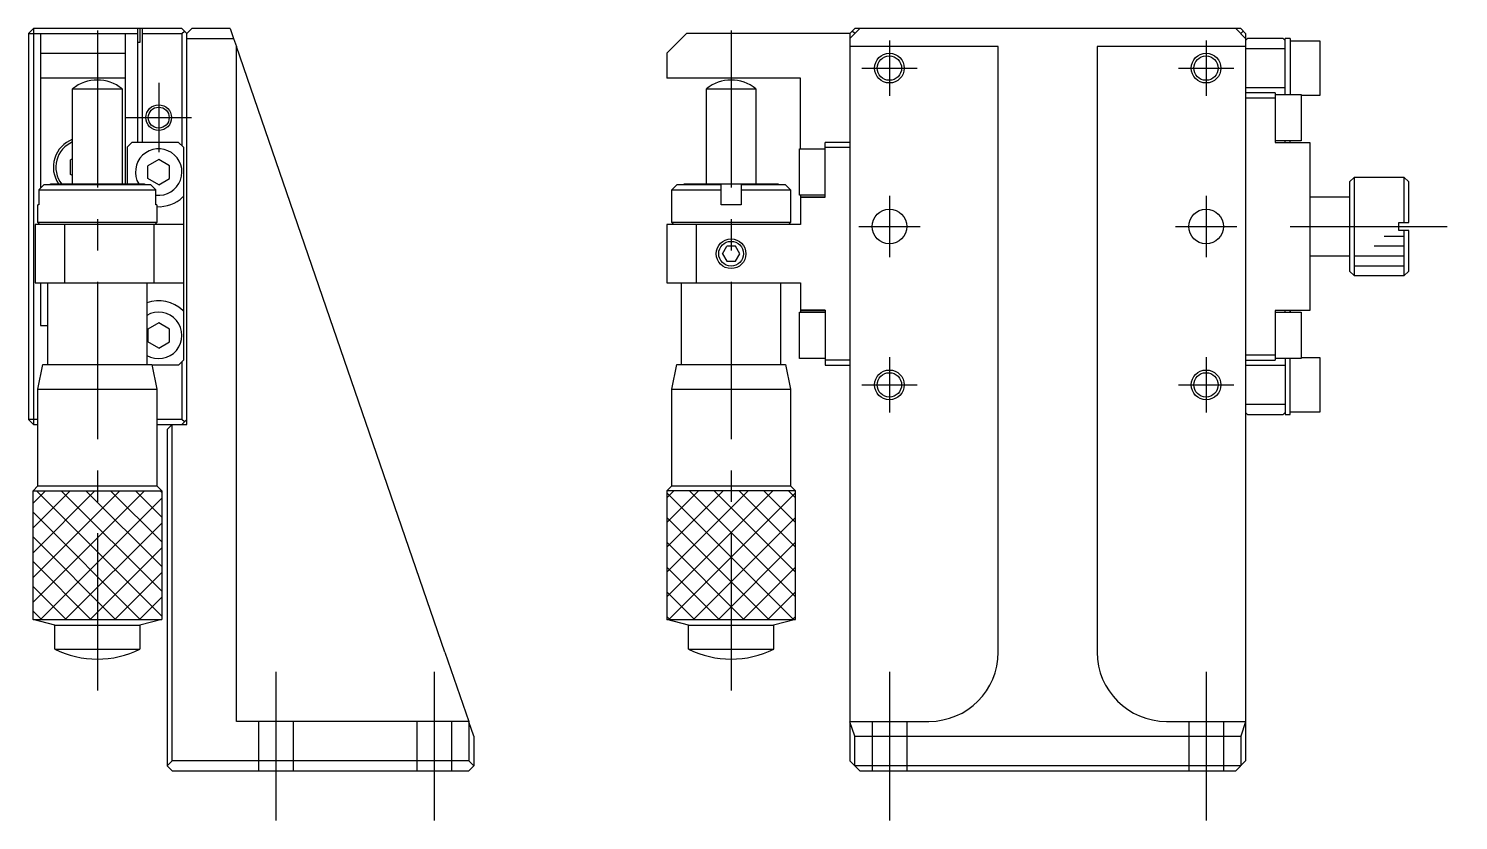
# Model space of a CAD drawing. Extents: x 0 to 313, y -8 to 225.
# Drawn here: x 168 to 312.5, y 75.9 to 155.9 of the extents above; entities that cross this region are included whole.
import ezdxf

# ---------------------------------------------------------------- set-up
doc = ezdxf.new("R2010")
doc.units = 0
doc.header["$LTSCALE"] = 0.5
doc.linetypes.add('CENTER', pattern=[50.8, 31.75, -6.35, 6.35, -6.35])
doc.linetypes.add('DASHED', pattern=[19.05, 12.7, -6.35])
for name, color, linetype in [('MSM_CENTER', 1, 'CENTER'), ('MSM_CONTINUOUS', 7, 'CONTINUOUS'), ('MSM_DASHED', 4, 'DASHED'), ('MSM_NARROW', 5, 'CONTINUOUS')]:
    doc.layers.add(name, color=color, linetype=linetype)

msp = doc.modelspace()

# ---------------------------------------------------------------- linework, layer by layer
at = {"layer": 'MSM_CENTER'}
for p, q in [((174.95, 155.71), (174.95, 87.21)), ((239, 155.71), (239, 87.21)), ((255, 154.71), (255, 149.11)), ((287, 154.71), (287, 149.11)), ((252.2, 151.91), (257.8, 151.91)), ((284.2, 151.91), (289.8, 151.91)), ((181.15, 150.41), (181.15, 143.41)), ((177.85, 146.91), (184.45, 146.91)), ((255, 139.01), (255, 132.81)), ((287, 139.01), (287, 132.81)), ((251.9, 135.91), (258.1, 135.91)), ((283.9, 135.91), (290.1, 135.91)), ((295.5, 135.91), (312.5, 135.91)), ((255, 122.71), (255, 117.11)), ((287, 122.71), (287, 117.11)), ((252.2, 119.91), (257.8, 119.91)), ((284.2, 119.91), (289.8, 119.91)), ((193, 90.91), (193, 75.91)), ((209, 90.91), (209, 75.91)), ((255, 90.91), (255, 75.91)), ((287, 90.91), (287, 75.91))]:
    msp.add_line(p, q, dxfattribs=at)
at = {"layer": 'MSM_CONTINUOUS'}
for p, q in [((168, 155.41), (168.5, 155.91)), ((168, 155.41), (179, 155.41)), ((168, 155.41), (168, 116.41)), ((168.5, 155.91), (168.5, 115.91)), ((183.5, 155.91), (168.5, 155.91)), ((169.2, 155.41), (169.2, 139.77)), ((177.8, 140.21), (177.8, 155.41)), ((179, 155.91), (179, 144.41)), ((179.25, 155.91), (179.25, 154.51)), ((179.5, 144.41), (179.5, 155.91)), ((179.5, 155.41), (183.5, 155.41)), ((184, 155.41), (183.5, 155.91)), ((183.5, 155.41), (183.75, 155.66)), ((183.5, 155.41), (183.5, 144.06)), ((184, 155.41), (184.5, 155.91)), ((184, 115.91), (184, 155.41)), ((184, 154.91), (188.72, 154.91)), ((188.38, 155.91), (184.5, 155.91)), ((188.38, 155.91), (188.72, 154.91)), ((188.72, 154.91), (189, 154.11)), ((232.5, 153.41), (234.5, 155.41)), ((251, 155.41), (234.5, 155.41)), ((251, 155.41), (251.5, 155.91)), ((251, 154.91), (252, 155.91)), ((251, 155.41), (251, 81.91)), ((251.5, 155.41), (251.25, 155.66)), ((290.5, 155.91), (251.5, 155.91)), ((290, 155.91), (291, 154.91)), ((291, 155.41), (290.5, 155.91)), ((290.75, 155.66), (290.5, 155.41)), ((291, 155.41), (291, 81.91)), ((291, 154.71), (291.2, 154.91)), ((294.8, 154.91), (291.2, 154.91)), ((294.8, 154.91), (295, 154.71)), ((295, 149.26), (295, 154.91)), ((295.5, 154.91), (295, 154.91)), ((295.5, 154.91), (295.5, 149.26)), ((295.5, 154.66), (298.5, 154.66)), ((298.5, 154.66), (298.5, 149.16)), ((169.2, 153.41), (177.8, 153.41)), ((179.25, 154.51), (179, 154.51)), ((210.07, 92.91), (189, 154.11)), ((189, 85.91), (189, 154.11)), ((232.5, 153.41), (232.5, 150.91)), ((266, 154.11), (251, 154.11)), ((266, 92.91), (266, 154.11)), ((276, 154.11), (276, 92.91)), ((291, 154.11), (276, 154.11)), ((291, 153.91), (295, 153.91)), ((177.8, 150.91), (169.2, 150.91)), ((246, 150.91), (232.5, 150.91)), ((246, 143.76), (246, 150.91)), ((172.45, 149.83), (177.45, 149.83)), ((172.45, 140.21), (172.45, 149.83)), ((177.45, 149.83), (177.45, 140.21)), ((236.5, 149.83), (241.5, 149.83)), ((236.5, 140.21), (236.5, 149.83)), ((241.5, 149.83), (241.5, 140.21)), ((295, 149.91), (291, 149.91)), ((294, 149.41), (291, 149.41)), ((291, 148.91), (294, 148.91)), ((294, 149.41), (294, 144.41)), ((294, 149.26), (296.6, 149.26)), ((296.6, 149.26), (296.6, 144.56)), ((298.5, 149.16), (296.6, 149.16)), ((296.6, 144.56), (294, 144.56)), ((295, 144.41), (295, 144.56)), ((295.5, 144.41), (295.5, 144.56)), ((295.5, 144.41), (295.5, 144.56)), ((177.95, 143.91), (178.45, 144.41)), ((177.95, 143.91), (177.95, 140.21)), ((183.15, 144.41), (178.45, 144.41)), ((183.15, 144.41), (183.65, 143.91)), ((183.65, 143.91), (183.65, 122.41)), ((245.9, 139.06), (245.9, 143.76)), ((245.9, 143.76), (248.5, 143.76)), ((248.5, 138.86), (248.5, 144.41)), ((251, 144.41), (248.5, 144.41)), ((248.5, 143.91), (251, 143.91)), ((294, 144.41), (297.5, 144.41)), ((297.5, 144.41), (297.5, 127.41)), ((172.45, 142.74), (172.25, 142.63)), ((172.25, 141.18), (172.25, 142.63)), ((181.15, 142.68), (180.05, 142.04)), ((180.05, 140.77), (180.05, 142.04)), ((182.25, 142.04), (181.15, 142.68)), ((182.25, 140.77), (182.25, 142.04)), ((170.2, 140.21), (179.7, 140.21)), ((170.2, 140.11), (170.2, 140.21)), ((172.45, 141.07), (172.25, 141.18)), ((179.7, 140.21), (179.7, 140.11)), ((181.15, 140.13), (180.05, 140.77)), ((181.15, 140.13), (182.25, 140.77)), ((234.25, 140.21), (243.75, 140.21)), ((234.25, 140.11), (234.25, 140.21)), ((243.75, 140.21), (243.75, 140.11)), ((301.5, 140.41), (302, 140.91)), ((301.5, 140.41), (301.5, 131.41)), ((302, 130.91), (302, 140.91)), ((302, 140.91), (307, 140.91)), ((307, 140.91), (307, 136.31)), ((307, 140.91), (307.5, 140.41)), ((307.5, 136.31), (307.5, 140.41)), ((169.54, 140.11), (169.03, 139.61)), ((169.03, 139.61), (180.87, 139.61)), ((169.03, 139.61), (169.03, 138.11)), ((180.36, 140.11), (169.54, 140.11)), ((180.87, 139.61), (180.36, 140.11)), ((180.87, 138.11), (180.87, 139.61)), ((183.65, 138.86), (183.58, 138.89)), ((233, 139.61), (233.5, 140.11)), ((233, 139.61), (238, 139.61)), ((233, 136.31), (233, 139.61)), ((238, 140.11), (233.5, 140.11)), ((238, 138.11), (238, 140.11)), ((240, 140.11), (240, 138.11)), ((244.5, 140.11), (240, 140.11)), ((240, 139.61), (245, 139.61)), ((244.5, 140.11), (245, 139.61)), ((245, 139.61), (245, 136.31)), ((248.5, 139.06), (245.9, 139.06)), ((246, 139.06), (246, 136.11)), ((248.5, 138.89), (246, 138.89)), ((246, 138.86), (248.5, 138.86)), ((297.5, 138.91), (301.5, 138.91)), ((169.03, 138.11), (168.95, 138.11)), ((168.95, 136.31), (168.95, 138.11)), ((180.95, 138.11), (180.87, 138.11)), ((180.95, 138.11), (180.95, 136.31)), ((240, 138.11), (238, 138.11)), ((168.65, 136.11), (168.65, 130.21)), ((183.65, 136.11), (168.65, 136.11)), ((180.95, 136.31), (168.95, 136.31)), ((169.15, 136.11), (168.95, 136.31)), ((171.65, 130.21), (171.65, 136.11)), ((180.65, 136.11), (180.65, 130.21)), ((180.95, 136.31), (180.75, 136.11)), ((232.5, 136.11), (232.5, 130.21)), ((246, 136.11), (232.5, 136.11)), ((245, 136.31), (233, 136.31)), ((233.2, 136.11), (233, 136.31)), ((235.5, 130.21), (235.5, 136.11)), ((245, 136.31), (244.8, 136.11)), ((306.5, 135.51), (306.5, 136.31)), ((306.5, 136.31), (307.5, 136.31)), ((307.5, 135.51), (306.5, 135.51)), ((307, 135.51), (307, 130.91)), ((307.5, 131.41), (307.5, 135.51)), ((238.14, 133.16), (238.57, 133.91)), ((238.14, 133.16), (238.57, 132.41)), ((239.44, 133.91), (238.57, 133.91)), ((239.87, 133.16), (239.44, 133.91)), ((239.44, 132.41), (239.87, 133.16)), ((238.57, 132.41), (239.44, 132.41)), ((301.5, 132.91), (297.5, 132.91)), ((168.65, 130.21), (183.65, 130.21)), ((169.2, 130.21), (169.2, 125.91)), ((169.95, 121.96), (169.95, 130.21)), ((179.95, 130.21), (179.95, 121.96)), ((232.5, 130.21), (246, 130.21)), ((234, 121.96), (234, 130.21)), ((244, 130.21), (244, 121.96)), ((246, 130.21), (246, 127.26)), ((302, 130.91), (301.5, 131.41)), ((307, 130.91), (302, 130.91)), ((307.5, 131.41), (307, 130.91)), ((183.58, 127.42), (183.65, 127.45)), ((245.9, 122.56), (245.9, 127.26)), ((245.9, 127.26), (248.5, 127.26)), ((248.5, 127.45), (246, 127.45)), ((246, 127.42), (248.5, 127.42)), ((248.5, 127.45), (248.5, 121.91)), ((297.5, 127.41), (294, 127.41)), ((294, 127.41), (294, 122.41)), ((294, 127.26), (296.6, 127.26)), ((295, 127.26), (295, 127.41)), ((295.5, 127.41), (295.5, 127.26)), ((295.5, 127.26), (295.5, 127.41)), ((296.6, 127.26), (296.6, 122.56)), ((169.2, 125.91), (169.95, 125.91)), ((181.15, 126.18), (180.05, 125.54)), ((182.25, 125.54), (181.15, 126.18)), ((180.05, 125.54), (180.05, 124.27)), ((182.25, 124.27), (182.25, 125.54)), ((181.15, 123.63), (180.05, 124.27)), ((181.15, 123.63), (182.25, 124.27)), ((294, 122.91), (291, 122.91)), ((168.95, 119.46), (169.45, 121.96)), ((169.45, 121.96), (180.45, 121.96)), ((180.45, 121.96), (180.95, 119.46)), ((183.15, 121.91), (180.46, 121.91)), ((183.15, 121.91), (183.65, 122.41)), ((183.5, 122.26), (183.5, 116.41)), ((233, 119.46), (233.5, 121.96)), ((233.5, 121.96), (244.5, 121.96)), ((244.5, 121.96), (245, 119.46)), ((248.5, 122.56), (245.9, 122.56)), ((251, 122.41), (248.5, 122.41)), ((248.5, 121.91), (251, 121.91)), ((291, 122.41), (294, 122.41)), ((291, 121.91), (295, 121.91)), ((296.6, 122.56), (294, 122.56)), ((295, 122.56), (295, 116.91)), ((295.5, 116.91), (295.5, 122.56)), ((296.6, 122.66), (298.5, 122.66)), ((298.5, 122.66), (298.5, 117.16)), ((168.95, 119.46), (180.95, 119.46)), ((168.95, 109.71), (168.95, 119.46)), ((180.95, 119.46), (180.95, 109.71)), ((233, 119.46), (245, 119.46)), ((233, 109.71), (233, 119.46)), ((245, 119.46), (245, 109.71)), ((295, 117.91), (291, 117.91)), ((291.2, 116.91), (291, 117.11)), ((295, 117.11), (294.8, 116.91)), ((298.5, 117.16), (295.5, 117.16)), ((168.95, 116.41), (168, 116.41)), ((168.5, 115.91), (168, 116.41)), ((168.5, 115.91), (168.95, 115.91)), ((183.5, 116.41), (180.95, 116.41)), ((180.95, 115.91), (184, 115.91)), ((182.5, 115.91), (182, 115.41)), ((182.5, 81.91), (182.5, 115.91)), ((183.75, 116.16), (183.5, 116.41)), ((183.5, 115.91), (184, 116.41)), ((291.2, 116.91), (294.8, 116.91)), ((295, 116.91), (295.5, 116.91)), ((182, 115.41), (182, 81.41)), ((168.45, 109.21), (168.95, 109.71)), ((168.45, 109.21), (181.45, 109.21)), ((168.45, 96.21), (168.45, 109.21)), ((168.95, 109.71), (180.95, 109.71)), ((180.95, 109.71), (181.45, 109.21)), ((181.45, 109.21), (181.45, 96.21)), ((232.5, 109.21), (233, 109.71)), ((245.5, 109.21), (232.5, 109.21)), ((232.5, 109.21), (232.5, 96.21)), ((233, 109.71), (245, 109.71)), ((245, 109.71), (245.5, 109.21)), ((245.5, 96.21), (245.5, 109.21)), ((170.65, 95.62), (168.45, 96.21)), ((168.45, 96.21), (181.45, 96.21)), ((170.65, 95.62), (179.25, 95.62)), ((170.65, 93.21), (170.65, 95.62)), ((181.45, 96.21), (179.25, 95.62)), ((179.25, 95.62), (179.25, 93.21)), ((234.7, 95.62), (232.5, 96.21)), ((232.5, 96.21), (245.5, 96.21)), ((234.7, 95.62), (243.3, 95.62)), ((234.7, 93.21), (234.7, 95.62)), ((245.5, 96.21), (243.3, 95.62)), ((243.3, 95.62), (243.3, 93.21)), ((170.65, 93.21), (179.25, 93.21)), ((210.07, 92.91), (212.48, 85.91)), ((234.7, 93.21), (243.3, 93.21)), ((212.48, 85.91), (189, 85.91)), ((212.5, 85.86), (212.48, 85.91)), ((213, 84.41), (212.5, 85.86)), ((212.5, 85.86), (212.5, 81.91)), ((251, 85.91), (259, 85.91)), ((251.5, 84.41), (251, 85.86)), ((283, 85.91), (291, 85.91)), ((291, 85.86), (290.5, 84.41)), ((213, 84.41), (213, 81.41)), ((251.5, 84.41), (290.5, 84.41)), ((251.5, 81.41), (251.5, 84.41)), ((290.5, 84.41), (290.5, 81.41)), ((182, 81.41), (182.5, 81.91)), ((182.5, 80.91), (182, 81.41)), ((212.5, 81.91), (182.5, 81.91)), ((212.5, 81.91), (213, 81.41)), ((212.5, 80.91), (213, 81.41)), ((251, 81.91), (252, 80.91)), ((290.5, 81.41), (251.5, 81.41)), ((291, 81.91), (290, 80.91)), ((182.5, 80.91), (212.5, 80.91)), ((252, 80.91), (290, 80.91))]:
    msp.add_line(p, q, dxfattribs=at)
for centre, radius in [((255, 151.91), 1.23), ((287, 151.91), 1.23), ((181.15, 146.91), 1.06), ((255, 135.91), 1.75), ((287, 135.91), 1.75), ((239, 133.16), 1.25), ((255, 119.91), 1.23), ((287, 119.91), 1.23)]:
    msp.add_circle(centre, radius, dxfattribs=at)
for centre, radius, start, end in [((174.95, 146.71), 4, 51.3178, 128.6822), ((239, 146.71), 4, 51.3178, 128.6822), ((173.5, 141.91), 3, 110.4872, 214.5181), ((173.5, 141.91), 2.75, 112.4463, 218.1835), ((181.15, 141.41), 2.35, 263.0607, 210.7064), ((181.15, 141.41), 3.5, 266.7242, 313.989), ((181.15, 124.91), 3.5, 46.011, 110.051), ((181.15, 124.91), 2.35, 239.2936, 120.7064), ((174.95, 101.95), 9.75, 243.8162, 296.1838), ((239, 101.95), 9.75, 243.8162, 296.1838), ((259, 92.91), 7, 270, 0), ((283, 92.91), 7, 180, 270)]:
    msp.add_arc(centre, radius, start, end, dxfattribs=at)
at = {"layer": 'MSM_DASHED'}
for p, q in [((191.25, 85.91), (191.25, 80.91)), ((194.75, 85.91), (194.75, 80.91)), ((207.25, 85.91), (207.25, 80.91)), ((210.75, 85.91), (210.75, 80.91)), ((253.25, 85.91), (253.25, 80.91)), ((256.75, 85.91), (256.75, 80.91)), ((285.25, 85.91), (285.25, 80.91)), ((288.75, 85.91), (288.75, 80.91))]:
    msp.add_line(p, q, dxfattribs=at)
at = {"layer": 'MSM_NARROW'}
for p, q in [((307, 134.91), (305, 134.91)), ((307, 133.91), (304, 133.91)), ((307, 132.91), (302, 132.91)), ((307, 131.91), (302, 131.91)), ((179.71, 109.21), (168.45, 97.95)), ((177.21, 109.21), (168.45, 100.45)), ((174.71, 109.21), (168.45, 102.95)), ((172.21, 109.21), (168.45, 105.45)), ((169.71, 109.21), (168.45, 107.95)), ((181.45, 96.55), (168.79, 109.21)), ((181.45, 108.45), (169.21, 96.21)), ((181.45, 99.05), (171.29, 109.21)), ((181.45, 101.55), (173.79, 109.21)), ((181.45, 104.05), (176.29, 109.21)), ((181.45, 106.55), (178.79, 109.21)), ((181.45, 109.05), (181.29, 109.21)), ((243.21, 109.21), (232.5, 98.5)), ((240.71, 109.21), (232.5, 101)), ((238.21, 109.21), (232.5, 103.5)), ((235.71, 109.21), (232.5, 106)), ((233.21, 109.21), (232.5, 108.5)), ((245.3, 96.21), (232.5, 109)), ((245.5, 109), (232.71, 96.21)), ((245.5, 98.5), (234.8, 109.21)), ((245.5, 101), (237.3, 109.21)), ((245.5, 103.5), (239.8, 109.21)), ((245.5, 106), (242.3, 109.21)), ((245.5, 108.5), (244.8, 109.21)), ((179.29, 96.21), (168.45, 107.05)), ((181.45, 105.95), (171.71, 96.21)), ((242.8, 96.21), (232.5, 106.5)), ((245.5, 106.5), (235.21, 96.21)), ((176.79, 96.21), (168.45, 104.55)), ((181.45, 103.45), (174.21, 96.21)), ((240.3, 96.21), (232.5, 104)), ((245.5, 104), (237.71, 96.21)), ((174.29, 96.21), (168.45, 102.05)), ((237.8, 96.21), (232.5, 101.5)), ((245.5, 101.5), (240.21, 96.21)), ((181.45, 100.95), (176.71, 96.21)), ((171.79, 96.21), (168.45, 99.55)), ((181.45, 98.45), (179.21, 96.21)), ((235.3, 96.21), (232.5, 99)), ((245.5, 99), (242.71, 96.21)), ((169.29, 96.21), (168.45, 97.05)), ((232.8, 96.21), (232.5, 96.5)), ((245.5, 96.5), (245.21, 96.21))]:
    msp.add_line(p, q, dxfattribs=at)
for centre, radius in [((255, 151.91), 1.5), ((287, 151.91), 1.5), ((181.15, 146.91), 1.3), ((239, 133.16), 1.5), ((255, 119.91), 1.5), ((287, 119.91), 1.5)]:
    msp.add_circle(centre, radius, dxfattribs=at)

doc.saveas('drawing.dxf')
